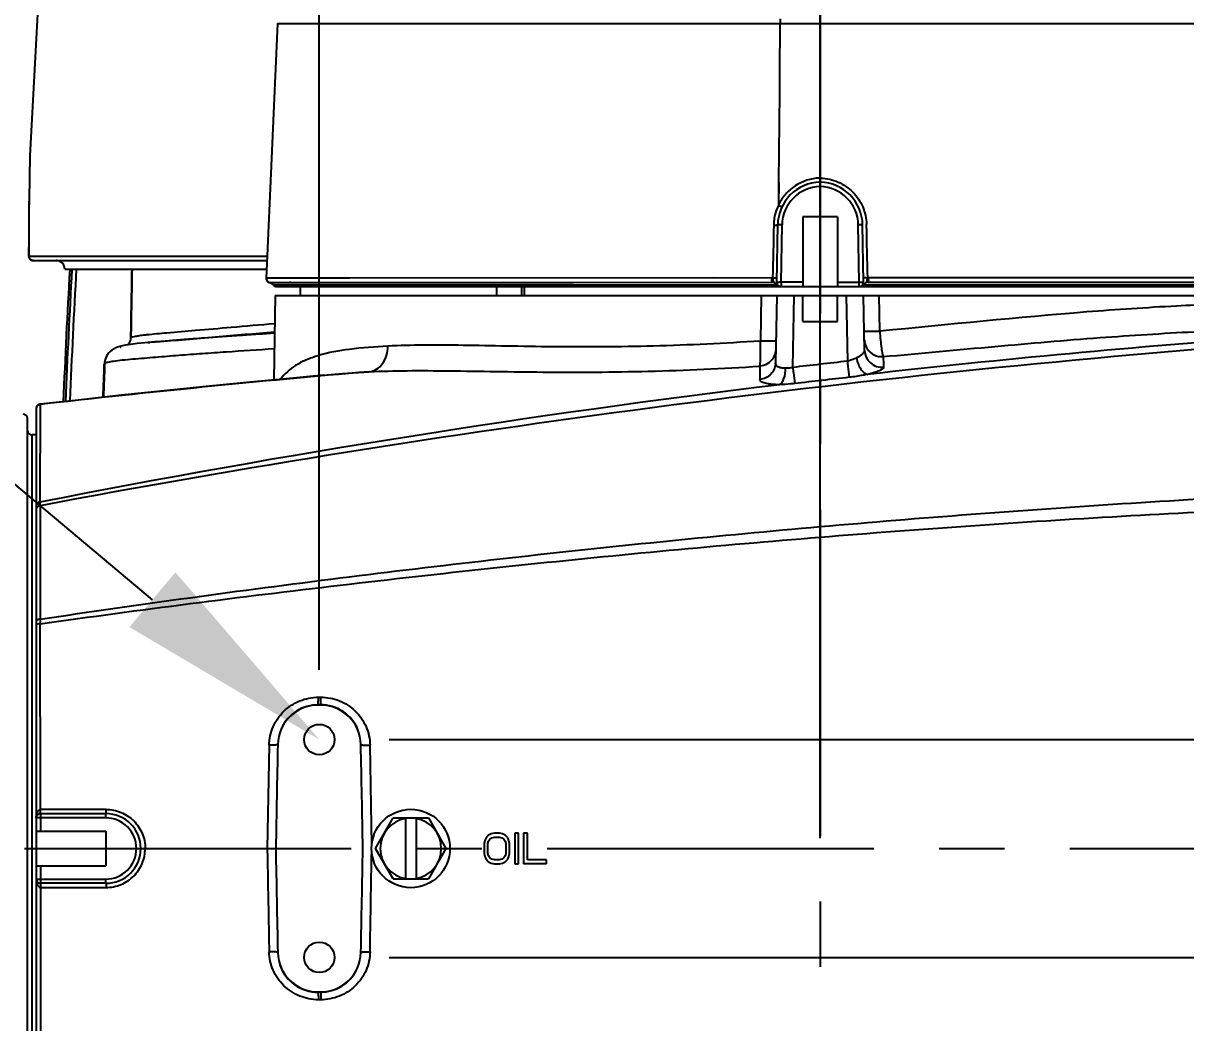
# Model space of a CAD drawing. Header units: millimetres. Extents: x 5828 to 6704, y 123 to 421.
# Drawn here: x 6416.1 to 6422.78, y 208.19 to 213.92 of the extents above; entities that cross this region are included whole.
import ezdxf
from ezdxf import colors
from ezdxf.entities.mleader import LeaderData, LeaderLine
from ezdxf.math import Vec2, Vec3

# ---------------------------------------------------------------- set-up
doc = ezdxf.new("R2010")
doc.units = ezdxf.units.MM
doc.linetypes.add('CENTER', pattern=[0.6, 0.375, -0.075, 0.075, -0.075])
for name, color, linetype in [('中心线', 7, 'Continuous'), ('外形图', 7, 'Continuous'), ('多重引线', 7, 'Continuous'), ('尺寸标注', 7, 'Continuous')]:
    doc.layers.add(name, color=color, linetype=linetype)
doc.styles.add('微软雅黑', font='msyh.ttc', dxfattribs={"height": 1.5})
doc.dimstyles.new('尺寸标注_1_20比例', dxfattribs={"dimtxt": 1.5, "dimasz": 1.25, "dimexe": 0.5, "dimexo": 0.4, "dimgap": 0.5, "dimtad": 1, "dimdec": 1, "dimlfac": 20, "dimdsep": 46, "dimtxsty": '微软雅黑', "dimcen": 0.09, "dimadec": 0, "dimazin": 0, "dimtp": 0.01, "dimtm": 0.01, "dimtfac": 1, "dimtdec": 1, "dimtofl": 0, "dimtmove": 0, "dimatfit": 3, "dimfxl": 1, "dimtolj": 1, "dimarcsym": 0})

# ---------------------------------------------------------------- blocks, each defined once
blk = doc.blocks.new('*D1113')
at = {"layer": 'Defpoints', "color": 0}
for p in [(6420.6767, 219.4485), (6417.8017, 209.8115), (6420.6767, 208.845)]:
    blk.add_point(p, dxfattribs=at)
at = {"layer": '尺寸标注', "color": 0, "lineweight": -2}
for p, q in [((6417.8017, 210.2115), (6417.8017, 219.9485)), ((6420.6767, 209.245), (6420.6767, 219.9485)), ((6416.5517, 219.4485), (6410.0369, 219.4485)), ((6421.9267, 219.4485), (6423.1767, 219.4485))]:
    blk.add_line(p, q, dxfattribs=at)
at = {"layer": '尺寸标注', "color": 0}
for points in [[(6416.5517, 219.2402), (6416.5517, 219.6568), (6417.8017, 219.4485)], [(6421.9267, 219.6568), (6421.9267, 219.2402), (6420.6767, 219.4485)]]:
    blk.add_solid(points, dxfattribs=at)
at = {"layer": '尺寸标注', "color": 0, "insert": (6412.3647, 220.7116), "char_height": 1.5, "attachment_point": 5, "style": '微软雅黑'}
blk.add_mtext('\\A1;57.5', dxfattribs=at)
blk = doc.blocks.new('*D1114')
at = {"layer": 'Defpoints', "color": 0}
for p in [(6417.8017, 209.8115), (6417.8017, 208.5615), (6436.6014, 208.5615)]:
    blk.add_point(p, dxfattribs=at)
at = {"layer": '尺寸标注', "color": 0, "lineweight": -2}
for p, q in [((6436.6014, 211.0615), (6436.6014, 215.7247)), ((6418.2017, 209.8115), (6437.1014, 209.8115)), ((6418.2017, 208.5615), (6437.1014, 208.5615)), ((6436.6014, 207.3115), (6436.6014, 206.0615))]:
    blk.add_line(p, q, dxfattribs=at)
at = {"layer": '尺寸标注', "color": 0}
for points in [[(6436.3931, 211.0615), (6436.8098, 211.0615), (6436.6014, 209.8115)], [(6436.8098, 207.3115), (6436.3931, 207.3115), (6436.6014, 208.5615)]]:
    blk.add_solid(points, dxfattribs=at)
at = {"layer": '尺寸标注', "color": 0, "insert": (6435.3258, 214.1904), "char_height": 1.5, "attachment_point": 5, "rotation": 90, "style": '微软雅黑'}
blk.add_mtext('\\A1;25', dxfattribs=at)

msp = doc.modelspace()

# ---------------------------------------------------------------- linework, layer by layer
at = {"layer": '中心线', "linetype": 'CENTER', "ltscale": 5}
for p, q in [((6420.6767, 217.1329), (6420.6767, 200.557)), ((6395.1097, 209.1865), (6433.2693, 209.1865))]:
    msp.add_line(p, q, dxfattribs=at)
at = {"layer": '外形图', "color": 7, "linetype": 'Continuous'}
for p, q in [((6417.5623, 213.9215), (6417.4963, 212.4599)), ((6417.5623, 213.9215), (6424.233, 213.9215)), ((6420.4391, 213.0115), (6420.4371, 212.8795)), ((6420.4384, 213.0115), (6420.4378, 212.8795)), ((6416.1372, 212.9115), (6416.1354, 212.9115)), ((6420.5767, 212.8115), (6420.5767, 212.4115)), ((6420.7767, 212.8115), (6420.5767, 212.8115)), ((6420.7767, 212.8115), (6420.7767, 212.4115)), ((6420.4272, 212.4369), (6420.4329, 212.7659)), ((6420.4522, 212.4369), (6420.4579, 212.7658)), ((6420.9013, 212.4369), (6420.8955, 212.7658)), ((6420.9263, 212.4369), (6420.9205, 212.7659)), ((6416.1348, 212.5871), (6417.502, 212.5873)), ((6416.1599, 212.5615), (6417.5009, 212.5615)), ((6416.3403, 212.5115), (6417.4986, 212.5115)), ((6417.4963, 212.4599), (6417.4963, 212.4598)), ((6417.9772, 212.4608), (6417.5039, 212.4601)), ((6417.5145, 212.4348), (6417.964, 212.4354)), ((6420.4264, 212.4198), (6417.539, 212.4198)), ((6417.5577, 212.4115), (6420.9013, 212.4115)), ((6420.4033, 212.4625), (6417.6286, 212.4604)), ((6417.6349, 212.4365), (6417.6324, 212.4365)), ((6417.6937, 212.3615), (6417.6937, 212.4115)), ((6417.7073, 212.4351), (6420.4023, 212.4365)), ((6417.964, 212.4354), (6419.2596, 212.4362)), ((6420.0643, 212.4624), (6417.9772, 212.4608)), ((6418.8203, 212.3615), (6418.8203, 212.4115)), ((6418.9615, 212.4115), (6418.9617, 212.3615)), ((6418.9802, 212.3615), (6418.9797, 212.4115)), ((6419.2596, 212.4362), (6420.3123, 212.4364)), ((6420.4522, 212.4115), (6420.4406, 212.4143)), ((6420.4522, 212.4369), (6420.4522, 212.4115)), ((6420.5767, 212.4369), (6420.4522, 212.4369)), ((6420.7767, 212.4369), (6420.9013, 212.4369)), ((6420.9013, 212.4115), (6420.9013, 212.4369)), ((6420.903, 212.4115), (6423.7958, 212.4115)), ((6423.8144, 212.4198), (6420.927, 212.4198)), ((6420.9517, 212.4365), (6423.5182, 212.4363)), ((6423.0661, 212.4625), (6421.3046, 212.4625)), ((6417.5482, 212.3615), (6417.5397, 211.8761)), ((6417.5482, 212.3615), (6423.8052, 212.3615)), ((6420.338, 212.3615), (6420.3335, 212.0995)), ((6420.4271, 212.3615), (6420.4204, 211.9736)), ((6420.5199, 211.9477), (6420.5271, 212.3615)), ((6420.5767, 212.2115), (6420.5767, 212.3615)), ((6420.7767, 212.2115), (6420.7767, 212.3615)), ((6420.8263, 212.3615), (6420.8329, 211.9835)), ((6420.9318, 212.0457), (6420.9263, 212.3615)), ((6421.0189, 212.1561), (6421.0154, 212.3615)), ((6420.5767, 212.2115), (6420.7767, 212.2115)), ((6417.5444, 212.1444), (6417.3831, 212.1336)), ((6416.6886, 212.0754), (6416.6629, 212.0702)), ((6416.8165, 212.0902), (6416.8288, 212.0913)), ((6416.8252, 212.0909), (6416.8165, 212.0902)), ((6417.3831, 212.1336), (6417.2165, 212.122)), ((6420.33, 211.955), (6420.3307, 211.8784)), ((6417.8255, 211.9029), (6417.934, 211.9127)), ((6417.934, 211.9127), (6418.0886, 211.9231)), ((6416.1767, 211.7114), (6416.1767, 206.6615)), ((6416.1989, 211.735), (6416.1977, 211.1744)), ((6416.1989, 211.7363), (6416.1989, 211.735)), ((6416.1267, 206.7189), (6416.1267, 211.6541)), ((6416.1513, 211.5611), (6416.1513, 206.8119)), ((6416.1767, 211.5606), (6416.1513, 211.5611)), ((6416.1977, 211.1744), (6416.1983, 211.154)), ((6416.1987, 211.154), (6416.1992, 210.5024)), ((6416.201, 209.4102), (6416.1998, 210.4763)), ((6417.8088, 210.0115), (6417.7946, 210.0115)), ((6417.8088, 210.0096), (6417.7946, 210.0096)), ((6417.7964, 210.0547), (6417.8106, 210.0547)), ((6417.5136, 209.779), (6417.5029, 209.1865)), ((6418.1026, 209.206), (6418.0927, 209.7795)), ((6416.5774, 209.4103), (6416.201, 209.4102)), ((6416.2017, 209.3865), (6416.2017, 209.2865)), ((6416.2017, 209.3865), (6416.5767, 209.3865)), ((6416.5767, 209.3619), (6416.2017, 209.3619)), ((6416.5767, 209.3619), (6416.5767, 209.3865)), ((6418.1246, 209.1865), (6418.2257, 209.3615)), ((6418.2257, 209.3615), (6418.4277, 209.3615)), ((6418.2967, 209.3615), (6418.2967, 209.0115)), ((6418.3567, 209.3615), (6418.3567, 209.0115)), ((6418.4277, 209.3615), (6418.5288, 209.1865)), ((6416.1767, 209.2865), (6416.5767, 209.2865)), ((6416.5767, 209.2865), (6416.5767, 209.0865)), ((6418.8064, 209.274), (6418.7882, 209.2703)), ((6418.8356, 209.274), (6418.8064, 209.274)), ((6418.8538, 209.2703), (6418.8356, 209.274)), ((6418.9231, 209.274), (6418.9231, 209.099)), ((6418.9449, 209.274), (6418.9231, 209.274)), ((6418.9449, 209.099), (6418.9449, 209.274)), ((6418.9741, 209.274), (6418.9741, 209.099)), ((6418.996, 209.274), (6418.9741, 209.274)), ((6418.996, 209.1213), (6418.996, 209.274)), ((6418.7517, 209.233), (6418.7481, 209.2144)), ((6418.7481, 209.2144), (6418.7481, 209.1586)), ((6418.759, 209.2479), (6418.7517, 209.233)), ((6418.7736, 209.2628), (6418.759, 209.2479)), ((6418.7699, 209.2144), (6418.7736, 209.2293)), ((6418.7699, 209.1586), (6418.7699, 209.2144)), ((6418.7882, 209.2703), (6418.7736, 209.2628)), ((6418.7736, 209.2293), (6418.7809, 209.2405)), ((6418.7809, 209.2405), (6418.7918, 209.2479)), ((6418.7918, 209.2479), (6418.8064, 209.2517)), ((6418.8064, 209.2517), (6418.8356, 209.2517)), ((6418.8356, 209.2517), (6418.8501, 209.2479)), ((6418.8501, 209.2479), (6418.8611, 209.2405)), ((6418.8684, 209.2628), (6418.8538, 209.2703)), ((6418.8611, 209.2405), (6418.8684, 209.2293)), ((6418.883, 209.2479), (6418.8684, 209.2628)), ((6418.8684, 209.2293), (6418.872, 209.2144)), ((6418.872, 209.2144), (6418.872, 209.1586)), ((6418.8903, 209.233), (6418.883, 209.2479)), ((6418.8939, 209.2144), (6418.8903, 209.233)), ((6418.8939, 209.1586), (6418.8939, 209.2144)), ((6418.2257, 209.0115), (6418.1246, 209.1865)), ((6418.5288, 209.1865), (6418.4277, 209.0115)), ((6418.7481, 209.1586), (6418.7517, 209.1399)), ((6418.7517, 209.1399), (6418.759, 209.1251)), ((6418.7736, 209.1437), (6418.7699, 209.1586)), ((6418.7809, 209.1325), (6418.7736, 209.1437)), ((6418.8684, 209.1437), (6418.8611, 209.1325)), ((6418.872, 209.1586), (6418.8684, 209.1437)), ((6418.883, 209.1251), (6418.8903, 209.1399)), ((6418.8903, 209.1399), (6418.8939, 209.1586)), ((6416.1767, 209.0865), (6416.5767, 209.0865)), ((6416.2017, 209.0865), (6416.2017, 208.9865)), ((6418.759, 209.1251), (6418.7736, 209.1102)), ((6418.7736, 209.1102), (6418.7882, 209.1027)), ((6418.7918, 209.1251), (6418.7809, 209.1325)), ((6418.7882, 209.1027), (6418.8064, 209.099)), ((6418.8064, 209.1213), (6418.7918, 209.1251)), ((6418.8356, 209.1213), (6418.8064, 209.1213)), ((6418.8064, 209.099), (6418.8356, 209.099)), ((6418.8501, 209.1251), (6418.8356, 209.1213)), ((6418.8356, 209.099), (6418.8538, 209.1027)), ((6418.8611, 209.1325), (6418.8501, 209.1251)), ((6418.8538, 209.1027), (6418.8684, 209.1102)), ((6418.8684, 209.1102), (6418.883, 209.1251)), ((6418.9231, 209.099), (6418.9449, 209.099)), ((6419.1054, 209.099), (6418.9741, 209.099)), ((6419.1054, 209.1213), (6418.996, 209.1213)), ((6419.1054, 209.099), (6419.1054, 209.1213)), ((6416.2017, 209.0111), (6416.5767, 209.0111)), ((6416.5767, 208.9865), (6416.5767, 209.0111)), ((6418.2257, 209.0115), (6418.4277, 209.0115)), ((6416.201, 208.9628), (6416.5774, 208.9626)), ((6416.5767, 208.9865), (6416.2017, 208.9865)), ((6417.7946, 208.3634), (6417.8088, 208.3634)), ((6417.8088, 208.3615), (6417.7946, 208.3615)), ((6417.8106, 208.3183), (6417.7964, 208.3183))]:
    msp.add_line(p, q, dxfattribs=at)
for points in [[(6416.2266, 214.7562), (6416.1395, 213.163), (6416.1354, 212.9115)], [(6417.496, 212.4598), (6417.4965, 212.4538), (6417.5035, 212.4411), (6417.5145, 212.4348)], [(6416.7558, 212.0843), (6416.7189, 212.08), (6416.6886, 212.0754)], [(6416.7056, 212.0821), (6416.7002, 212.0775), (6416.6994, 212.0771)], [(6416.8485, 212.0929), (6416.7995, 212.0886), (6416.7558, 212.0843)], [(6417.2165, 212.122), (6417.1428, 212.1166), (6417.0748, 212.1114), (6416.8485, 212.0929)], [(6416.6629, 212.0702), (6416.6376, 212.0623), (6416.6101, 212.0472)], [(6417.8255, 211.9029), (6417.6108, 211.8829), (6417.3856, 211.8614), (6417.1519, 211.8383), (6416.9115, 211.8138), (6416.666, 211.7879), (6416.4171, 211.7607), (6416.1989, 211.7362)], [(6416.1989, 211.7363), (6416.1938, 211.7352), (6416.1849, 211.7299), (6416.1788, 211.7216), (6416.1767, 211.7114)]]:
    msp.add_lwpolyline(points, dxfattribs=at)
for centre, radius in [((6417.8017, 209.8115), 0.0875), ((6418.3267, 209.1865), 0.225), ((6417.8017, 208.5615), 0.0875)]:
    msp.add_circle(centre, radius, dxfattribs=at)
for centre, radius, start, end in [((6345.4664, 214.1062), 74.9806, 359.163424, 359.858831), ((6420.6829, 212.7615), 0.25, 91.40926, 179), ((6420.6834, 212.7616), 0.2736, 91.3763, 92.1766), ((6420.6706, 212.7615), 0.25, 1, 88.59123), ((6420.6708, 212.7672), 0.268, 87.89212, 88.71032), ((6420.6829, 212.7619), 0.225, 91.57148, 178.99703), ((6420.6705, 212.7619), 0.225, 1.00391, 88.43128), ((6420.6885, 212.7598), 0.2785, 154.54515, 170.78982), ((6420.689, 212.7601), 0.2789, 170.87643, 178.98385), ((6420.6721, 212.7605), 0.2714, 0.96536, 1.98058), ((6416.2903, 212.5112), 0.0503, 74.48238, 89.95525), ((6476.3002, 209.1865), 60.0235, 176.825915, 177.551077), ((6476.3002, 209.1865), 60.0109, 176.825837, 177.549174), ((6476.3002, 209.1865), 59.9859, 176.822345, 177.543947), ((6417.5017, 212.3865), 0.05, 41.81031, 75.19039), ((6417.5576, 212.4365), 0.025, 221.81031, 270), ((6420.4017, 212.4115), 0.025, 30.09053, 88.17951), ((6420.445, 212.4365), 0.025, 209.91114, 270.00226), ((6420.4522, 212.4365), 0.025, 179, 242.35824), ((6420.4295, 211.1548), 1.2823, 88.98724, 89.49837), ((6420.9013, 212.4365), 0.025, 269.62097, 1), ((6420.9084, 212.4365), 0.025, 270.00153, 328.07209), ((6420.9517, 212.4115), 0.025, 90.0572, 151.9362), ((6402.6175, 382.1889), 170.6902, 274.78843, 275.016989), ((6428.1328, 147.8039), 64.4644, 94.343162, 100.668847), ((6416.9841, 210.504), 1.6395, 96.08505, 96.4663), ((6417.9878, 198.8115), 13.3302, 94.82683, 94.98769), ((6427.6615, 152.2766), 60.0076, 94.198792, 96.423103), ((6416.6695, 211.9667), 0.1001, 126.42919, 177.94411), ((6446.9359, 213.3459), 25.9323, 182.95299, 183.08673), ((6416.6662, 211.9618), 0.0988, 174.90005, 177.9657), ((6416.6684, 211.9615), 0.101, 157.30313, 174.8644), ((6427.427, 152.8746), 59.4755, 96.365521, 96.66899), ((6423.9744, 143.1939), 68.9808, 94.894769, 96.472151), ((6427.5616, 151.7894), 60.4759, 96.378099, 96.676075), ((6427.5015, 153.6769), 58.598, 96.917156, 101.122357), ((6416.1017, 211.6541), 0.025, 0, 89), ((6416.2017, 211.7102), 0.025, 96.42506, 180.00128), ((6416.1517, 211.5861), 0.025, 180, 269), ((6417.7945, 209.7782), 0.2314, 89.98319, 178.75559), ((6417.7946, 209.779), 0.2325, 90, 153.8103), ((6417.8088, 209.779), 0.2325, 22.6148, 90), ((6417.8089, 209.7782), 0.2314, 1.23875, 90.01895), ((6578.2705, 206.3846), 160.7432, 178.788494, 179.001248), ((6257.3387, 206.3847), 160.7374, 0.998749, 1.211504), ((6416.2017, 209.3615), 0.025, 90, 180), ((6416.5767, 209.1865), 0.2, 270, 90), ((6416.5767, 209.1869), 0.175, 359.85997, 89.99435), ((6418.3267, 209.1865), 0.175, 99.87089, 260.12911), ((6418.3267, 209.1865), 0.175, 279.87089, 80.12911), ((6416.5767, 209.1861), 0.175, 270.00645, 0.13985), ((6578.1755, 211.9865), 160.6482, 180.99869, 181.211564), ((6257.4279, 211.9865), 160.6482, 358.788436, 359.00131), ((6416.2017, 209.0115), 0.025, 180, 270.00027), ((6417.7945, 208.5947), 0.2314, 181.2393, 270.01988), ((6417.8089, 208.5947), 0.2314, 269.97988, 358.76039), ((6417.7946, 208.594), 0.2325, 199.59003, 270), ((6417.8088, 208.594), 0.2325, 270, 332.90339)]:
    msp.add_arc(centre, radius, start, end, dxfattribs=at)
for points, knots in [([(6420.447, 213.9481), (6420.447, 213.9448), (6420.4471, 213.9387), (6420.4472, 213.9299), (6420.4482, 213.9256), (6420.4481, 213.9215), (6420.4489, 213.9215)], [0, 0, 0, 0, 0.374434, 0.698595, 0.917891, 1, 1, 1, 1]), ([(6420.673, 213.035), (6420.6241, 213.0331), (6420.5496, 213.009), (6420.4751, 212.9437), (6420.4479, 212.9016), (6420.4371, 212.8795)], [0, 0, 0, 0, 0.497642, 0.748803, 1, 1, 1, 1]), ([(6420.6767, 212.9868), (6420.6767, 212.99), (6420.6767, 212.9958), (6420.6766, 213.0026), (6420.6767, 213.007), (6420.6765, 213.0094), (6420.6769, 213.0104), (6420.6765, 213.0114), (6420.6767, 213.0114)], [0, 0, 0, 0, 0.383501, 0.70822, 0.832093, 0.923924, 0.980615, 1, 1, 1, 1]), ([(6420.6768, 213.0351), (6420.6768, 213.0321), (6420.6768, 213.0265), (6420.6769, 213.0198), (6420.6768, 213.0157), (6420.6769, 213.0133), (6420.6766, 213.0124), (6420.6769, 213.0114), (6420.6767, 213.0114)], [0, 0, 0, 0, 0.386016, 0.710141, 0.83331, 0.924497, 0.980755, 1, 1, 1, 1]), ([(6420.6806, 213.035), (6420.7146, 213.0338), (6420.7828, 213.0181), (6420.8687, 212.9587), (6420.927, 212.8721), (6420.9422, 212.8039), (6420.9434, 212.7699)], [0, 0, 0, 0, 0.249954, 0.499914, 0.7499, 1, 1, 1, 1]), ([(6416.1358, 212.9115), (6416.1354, 212.8844), (6416.1338, 212.8167), (6416.1347, 212.7084), (6416.1335, 212.6272), (6416.1334, 212.5866)], [0, 0, 0, 0, 0.250004, 0.624999, 1, 1, 1, 1]), ([(6416.1349, 212.5866), (6416.1349, 212.6136), (6416.136, 212.6813), (6416.135, 212.7896), (6416.1367, 212.8709), (6416.1372, 212.9115)], [0, 0, 0, 0, 0.250001, 0.625002, 1, 1, 1, 1]), ([(6420.4371, 212.8796), (6420.4397, 212.8783), (6420.4446, 212.8759), (6420.4502, 212.8734), (6420.454, 212.8714), (6420.4558, 212.871), (6420.4574, 212.8694), (6420.4576, 212.87)], [0, 0, 0, 0, 0.389011, 0.712616, 0.834984, 0.925366, 1, 1, 1, 1]), ([(6420.4101, 212.7651), (6420.413, 212.7651), (6420.4183, 212.7651), (6420.4259, 212.7649), (6420.4294, 212.7658), (6420.4329, 212.7653), (6420.4329, 212.7659)], [0, 0, 0, 0, 0.387424, 0.710249, 0.923309, 1, 1, 1, 1]), ([(6420.4579, 212.7659), (6420.4547, 212.7659), (6420.4488, 212.766), (6420.4418, 212.7661), (6420.4374, 212.766), (6420.435, 212.7661), (6420.4339, 212.7658), (6420.4329, 212.766), (6420.4329, 212.7659)], [0, 0, 0, 0, 0.381877, 0.706627, 0.830957, 0.923205, 0.980239, 1, 1, 1, 1]), ([(6420.9205, 212.7659), (6420.9205, 212.766), (6420.9195, 212.7658), (6420.9185, 212.7661), (6420.916, 212.766), (6420.9116, 212.7661), (6420.9046, 212.766), (6420.8987, 212.7659), (6420.8955, 212.7659)], [0, 0, 0, 0, 0.019666, 0.07652, 0.168646, 0.292817, 0.617812, 1, 1, 1, 1]), ([(6416.1334, 212.5866), (6416.1334, 212.5802), (6416.1387, 212.5668), (6416.152, 212.5615), (6416.1584, 212.5615)], [0, 0, 0, 0, 0.500052, 1, 1, 1, 1]), ([(6416.1599, 212.5615), (6416.1535, 212.5613), (6416.1402, 212.5669), (6416.1347, 212.5802), (6416.1349, 212.5866)], [0, 0, 0, 0, 0.500121, 1, 1, 1, 1]), ([(6417.5039, 212.4601), (6417.5027, 212.4601), (6417.5015, 212.46), (6417.4956, 212.4601), (6417.4968, 212.4598)], [0, 0, 0, 0, 0.473418, 1, 1, 1, 1]), ([(6420.4025, 212.4365), (6420.401, 212.4367), (6420.4002, 212.4433), (6420.3998, 212.4472), (6420.4001, 212.4506)], [0, 0, 0, 0, 0.303026, 1, 1, 1, 1]), ([(6420.4032, 212.4624), (6420.4059, 212.4566), (6420.4037, 212.4426), (6420.4148, 212.4347), (6420.4187, 212.4304)], [0, 0, 0, 0, 0.524064, 1, 1, 1, 1]), ([(6420.4033, 212.4623), (6420.4054, 212.4623), (6420.4124, 212.4622), (6420.4194, 212.4622), (6420.4243, 212.4625)], [0, 0, 0, 0, 0.298663, 1, 1, 1, 1]), ([(6420.4242, 212.4267), (6420.424, 212.4262), (6420.4237, 212.4253), (6420.4234, 212.4244), (6420.4233, 212.424)], [0, 0, 0, 0, 0.619928, 1, 1, 1, 1]), ([(6420.4272, 212.4369), (6420.4272, 212.4372), (6420.4291, 212.4367), (6420.4311, 212.4373), (6420.4357, 212.437), (6420.4389, 212.4371), (6420.4407, 212.4371)], [0, 0, 0, 0, 0.069638, 0.270088, 0.587985, 1, 1, 1, 1]), ([(6420.9013, 212.4369), (6420.9034, 212.437), (6420.9106, 212.4371), (6420.9179, 212.4372), (6420.9229, 212.4371)], [0, 0, 0, 0, 0.297749, 1, 1, 1, 1]), ([(6420.9229, 212.4371), (6420.9234, 212.4371), (6420.9242, 212.4371), (6420.9251, 212.437), (6420.9254, 212.437)], [0, 0, 0, 0, 0.580791, 1, 1, 1, 1]), ([(6420.9254, 212.437), (6420.9256, 212.437), (6420.9258, 212.4369), (6420.9263, 212.437), (6420.9263, 212.4369)], [0, 0, 0, 0, 0.741298, 1, 1, 1, 1]), ([(6420.9258, 212.4639), (6420.9258, 212.4636), (6420.9275, 212.4637), (6420.9293, 212.4633), (6420.9333, 212.4634), (6420.9362, 212.4633), (6420.9379, 212.4632)], [0, 0, 0, 0, 0.072313, 0.271171, 0.586784, 1, 1, 1, 1]), ([(6420.9296, 212.4233), (6420.9297, 212.4238), (6420.9294, 212.427), (6420.9282, 212.4299), (6420.9273, 212.4324)], [0, 0, 0, 0, 0.173013, 1, 1, 1, 1]), ([(6420.9296, 212.4233), (6420.9317, 212.4273), (6420.9359, 212.4317), (6420.9403, 212.4355), (6420.9413, 212.4364)], [0, 0, 0, 0, 0.76851, 1, 1, 1, 1]), ([(6421.3061, 212.4625), (6421.2766, 212.4625), (6421.158, 212.4625), (6421.0394, 212.4624), (6420.9502, 212.4624)], [0, 0, 0, 0, 0.248515, 1, 1, 1, 1]), ([(6420.9503, 212.4624), (6420.9512, 212.4604), (6420.9536, 212.4533), (6420.9537, 212.4456), (6420.9529, 212.4404)], [0, 0, 0, 0, 0.291778, 1, 1, 1, 1]), ([(6420.9529, 212.4404), (6420.9527, 212.4395), (6420.9525, 212.4384), (6420.9521, 212.4365), (6420.9517, 212.4365)], [0, 0, 0, 0, 0.711351, 1, 1, 1, 1]), ([(6423.1547, 212.3186), (6423.0105, 212.3137), (6422.6945, 212.3006), (6421.9819, 212.2529), (6421.4151, 212.1933), (6421.0189, 212.1561)], [0, 0, 0, 0, 0.202086, 0.44282, 1, 1, 1, 1]), ([(6417.5442, 212.1985), (6417.4617, 212.1913), (6417.3103, 212.178), (6417.1046, 212.1601), (6416.9425, 212.1461), (6416.8492, 212.1384), (6416.8103, 212.1343)], [0, 0, 0, 0, 0.337521, 0.618895, 0.840598, 1, 1, 1, 1]), ([(6417.5441, 212.1442), (6417.4829, 212.1402), (6417.2429, 212.1244), (6417.0031, 212.1066), (6416.8248, 212.0909)], [0, 0, 0, 0, 0.255264, 1, 1, 1, 1]), ([(6420.9299, 212.1561), (6420.9299, 212.1559), (6420.9307, 212.156), (6420.9317, 212.1558), (6420.9339, 212.1557), (6420.9367, 212.1556), (6420.9404, 212.1556), (6420.9467, 212.1555), (6420.9562, 212.1555), (6420.9694, 212.1555), (6420.9847, 212.1556), (6421.0014, 212.1558), (6421.013, 212.156), (6421.0189, 212.1561)], [0, 0, 0, 0, 0.004967, 0.019064, 0.042276, 0.074468, 0.115439, 0.164785, 0.286812, 0.43667, 0.609515, 0.799766, 1, 1, 1, 1]), ([(6421.0189, 212.1561), (6421.0201, 212.1388), (6421.0226, 212.1064), (6421.0268, 212.068), (6421.0304, 212.0421), (6421.0329, 212.0276), (6421.0352, 212.0173), (6421.0369, 212.0118), (6421.038, 212.0099)], [0, 0, 0, 0, 0.352078, 0.659292, 0.784012, 0.884114, 0.956686, 1, 1, 1, 1]), ([(6421.038, 212.0099), (6421.2521, 212.0291), (6421.6671, 212.0679), (6422.2618, 212.1194), (6422.7935, 212.1533), (6423.1242, 212.1664), (6423.275, 212.1712)], [0, 0, 0, 0, 0.287551, 0.557407, 0.798206, 1, 1, 1, 1]), ([(6416.7995, 212.1331), (6416.7889, 212.1319), (6416.7704, 212.1296), (6416.7464, 212.1257), (6416.7305, 212.1217), (6416.7221, 212.1186), (6416.72, 212.1164)], [0, 0, 0, 0, 0.39032, 0.686174, 0.888169, 1, 1, 1, 1]), ([(6420.3335, 212.0995), (6420.1288, 212.0857), (6419.7316, 212.0661), (6419.2451, 212.0638), (6418.8813, 212.0699), (6418.6338, 212.0748), (6418.4069, 212.0766), (6418.2627, 212.0734), (6418.1946, 212.0699)], [0, 0, 0, 0, 0.287729, 0.557322, 0.68188, 0.797923, 0.90432, 1, 1, 1, 1]), ([(6420.33, 211.955), (6420.3308, 211.9572), (6420.3318, 211.9632), (6420.3336, 211.98), (6420.3347, 212.0092), (6420.3349, 212.0515), (6420.3341, 212.0828), (6420.3335, 212.0995)], [0, 0, 0, 0, 0.048349, 0.124291, 0.350678, 0.654126, 1, 1, 1, 1]), ([(6420.4226, 212.0995), (6420.4226, 212.0993), (6420.4217, 212.0994), (6420.4207, 212.0991), (6420.4185, 212.0991), (6420.4157, 212.099), (6420.4121, 212.0989), (6420.4058, 212.0989), (6420.3962, 212.0989), (6420.383, 212.0989), (6420.3678, 212.099), (6420.3511, 212.0992), (6420.3395, 212.0994), (6420.3335, 212.0995)], [0, 0, 0, 0, 0.004966, 0.019062, 0.042271, 0.074461, 0.11543, 0.164773, 0.286797, 0.436653, 0.609498, 0.799754, 1, 1, 1, 1]), ([(6417.5426, 212.054), (6417.4506, 212.0483), (6417.3131, 212.039), (6417.1305, 212.0263), (6416.9957, 212.0163), (6416.8846, 212.0072), (6416.7965, 212), (6416.7322, 211.9946), (6416.6734, 211.9891), (6416.6249, 211.9838), (6416.5918, 211.9778), (6416.5744, 211.9738), (6416.5695, 211.9703)], [0, 0, 0, 0, 0.282913, 0.422941, 0.561529, 0.697662, 0.76527, 0.832538, 0.895651, 0.946862, 0.981574, 1, 1, 1, 1]), ([(6418.1946, 212.0699), (6418.1211, 212.0661), (6417.9874, 212.0568), (6417.8297, 212.0285), (6417.7271, 211.9924), (6417.6498, 211.953), (6417.6018, 211.9118), (6417.5793, 211.8803)], [0, 0, 0, 0, 0.333565, 0.606951, 0.72231, 0.824985, 1, 1, 1, 1]), ([(6418.0886, 211.9231), (6418.1032, 211.9247), (6418.1329, 211.9354), (6418.1676, 211.9696), (6418.1898, 212.0164), (6418.1947, 212.0518), (6418.1946, 212.0699)], [0, 0, 0, 0, 0.223658, 0.463716, 0.724543, 1, 1, 1, 1]), ([(6420.9318, 212.0457), (6420.9319, 212.0375), (6420.9213, 212.0247), (6420.904, 212.0122), (6420.8919, 212.0057), (6420.8852, 212.0025)], [0, 0, 0, 0, 0.375942, 0.65893, 1, 1, 1, 1]), ([(6420.9318, 212.0457), (6420.932, 212.0323), (6420.9383, 212.0052), (6420.9633, 211.9719), (6420.9996, 211.9513), (6421.0276, 211.9482), (6421.0412, 211.9495)], [0, 0, 0, 0, 0.248067, 0.497209, 0.748037, 1, 1, 1, 1]), ([(6420.9472, 212.0541), (6420.9569, 212.0397), (6420.9845, 212.0154), (6421.0206, 212.0087), (6421.038, 212.0099)], [0, 0, 0, 0, 0.498775, 1, 1, 1, 1]), ([(6418.0886, 211.9231), (6418.1608, 211.9267), (6418.3131, 211.9302), (6418.6458, 211.9282), (6419.1071, 211.9186), (6419.7023, 211.9222), (6420.1166, 211.9416), (6420.33, 211.955)], [0, 0, 0, 0, 0.09672, 0.203799, 0.445169, 0.713965, 1, 1, 1, 1]), ([(6420.4045, 211.9978), (6420.3962, 211.9858), (6420.3738, 211.9651), (6420.3447, 211.9562), (6420.33, 211.955)], [0, 0, 0, 0, 0.498347, 1, 1, 1, 1]), ([(6420.4204, 211.9736), (6420.4202, 211.9618), (6420.4153, 211.9382), (6420.3956, 211.9078), (6420.3662, 211.8862), (6420.3426, 211.8796), (6420.3307, 211.8784)], [0, 0, 0, 0, 0.247204, 0.495908, 0.747001, 1, 1, 1, 1]), ([(6420.4763, 211.9427), (6420.4682, 211.9426), (6420.4537, 211.9437), (6420.4352, 211.9499), (6420.4229, 211.9602), (6420.4203, 211.9694), (6420.4204, 211.9736)], [0, 0, 0, 0, 0.344375, 0.615988, 0.823083, 1, 1, 1, 1]), ([(6420.4763, 211.9427), (6420.4761, 211.9227), (6420.4724, 211.8942), (6420.4588, 211.8628), (6420.4493, 211.8517), (6420.4441, 211.8485)], [0, 0, 0, 0, 0.587071, 0.821283, 1, 1, 1, 1]), ([(6420.5199, 211.9477), (6420.5162, 211.9468), (6420.5019, 211.9437), (6420.4871, 211.9428), (6420.4763, 211.9427)], [0, 0, 0, 0, 0.258197, 1, 1, 1, 1]), ([(6420.5199, 211.9477), (6420.5211, 211.9377), (6420.5247, 211.9069), (6420.5283, 211.8761), (6420.5309, 211.8552)], [0, 0, 0, 0, 0.324448, 1, 1, 1, 1]), ([(6420.8852, 212.0025), (6420.8812, 212.0007), (6420.8644, 211.9928), (6420.8468, 211.9863), (6420.8329, 211.9835)], [0, 0, 0, 0, 0.235355, 1, 1, 1, 1]), ([(6420.8329, 211.9835), (6420.834, 211.9735), (6420.8375, 211.9427), (6420.8409, 211.9118), (6420.8433, 211.891)], [0, 0, 0, 0, 0.324204, 1, 1, 1, 1]), ([(6420.8852, 212.0025), (6420.8873, 211.9909), (6420.8935, 211.9686), (6420.908, 211.9395), (6420.9259, 211.9178), (6420.9412, 211.909), (6420.9484, 211.9075)], [0, 0, 0, 0, 0.298366, 0.576933, 0.813576, 1, 1, 1, 1]), ([(6421.0412, 211.9495), (6421.0413, 211.9457), (6421.0359, 211.9396), (6421.027, 211.9339), (6421.0111, 211.926), (6420.9847, 211.9168), (6420.9615, 211.9106), (6420.9484, 211.9075)], [0, 0, 0, 0, 0.109066, 0.197946, 0.312278, 0.613942, 1, 1, 1, 1]), ([(6420.4441, 211.8485), (6420.4285, 211.8485), (6420.4063, 211.8493), (6420.3787, 211.853), (6420.3622, 211.8564), (6420.3489, 211.8608), (6420.3374, 211.8662), (6420.3308, 211.8736), (6420.3307, 211.8784)], [0, 0, 0, 0, 0.382199, 0.543564, 0.681694, 0.795178, 0.883874, 1, 1, 1, 1]), ([(6420.9484, 211.9075), (6420.9399, 211.906), (6420.9051, 211.8995), (6420.87, 211.8939), (6420.8433, 211.891)], [0, 0, 0, 0, 0.243326, 1, 1, 1, 1]), ([(6420.5309, 211.8552), (6420.5236, 211.8544), (6420.4947, 211.8513), (6420.4657, 211.8495), (6420.4441, 211.8485)], [0, 0, 0, 0, 0.252979, 1, 1, 1, 1]), ([(6416.1992, 210.5024), (6416.7724, 210.5886), (6417.9211, 210.7458), (6419.6487, 210.9431), (6421.3803, 211.0995), (6422.5367, 211.1761), (6423.1152, 211.2081)], [0, 0, 0, 0, 0.250048, 0.500081, 0.750075, 1, 1, 1, 1]), ([(6416.1977, 211.1744), (6416.1922, 211.1736), (6416.1817, 211.1692), (6416.1767, 211.1585), (6416.1767, 211.1535)], [0, 0, 0, 0, 0.527128, 1, 1, 1, 1]), ([(6416.1983, 211.154), (6416.1964, 211.1538), (6416.1895, 211.1526), (6416.1828, 211.1489), (6416.1797, 211.1449)], [0, 0, 0, 0, 0.273421, 1, 1, 1, 1]), ([(6416.1998, 210.4763), (6416.7729, 210.5568), (6417.9211, 210.7042), (6419.6475, 210.8893), (6421.3774, 211.0348), (6422.5326, 211.1035), (6423.1104, 211.1312)], [0, 0, 0, 0, 0.250047, 0.500082, 0.750077, 1, 1, 1, 1]), ([(6416.1992, 210.5024), (6416.1963, 210.5022), (6416.1907, 210.5014), (6416.1824, 210.4988), (6416.1767, 210.4939), (6416.1767, 210.4905)], [0, 0, 0, 0, 0.329402, 0.617608, 1, 1, 1, 1]), ([(6416.1998, 210.4763), (6416.1943, 210.4762), (6416.1868, 210.4753), (6416.1789, 210.4724), (6416.1767, 210.4698), (6416.1767, 210.4688)], [0, 0, 0, 0, 0.654811, 0.871041, 1, 1, 1, 1]), ([(6416.1987, 210.5023), (6416.1989, 210.5002), (6416.1998, 210.4916), (6416.1996, 210.4829), (6416.1998, 210.4763)], [0, 0, 0, 0, 0.241721, 1, 1, 1, 1]), ([(6417.5136, 209.779), (6417.5143, 209.8151), (6417.5301, 209.8879), (6417.5936, 209.9793), (6417.6868, 210.0403), (6417.7601, 210.0546), (6417.7964, 210.0547)], [0, 0, 0, 0, 0.249349, 0.499112, 0.749479, 1, 1, 1, 1]), ([(6417.7946, 210.0115), (6417.7949, 210.0115), (6417.7949, 210.0131), (6417.7953, 210.0149), (6417.7955, 210.0189), (6417.7957, 210.0217), (6417.7958, 210.0234)], [0, 0, 0, 0, 0.069803, 0.262707, 0.576119, 1, 1, 1, 1]), ([(6417.7958, 210.0234), (6417.7959, 210.0256), (6417.7962, 210.036), (6417.7963, 210.0464), (6417.7964, 210.0547)], [0, 0, 0, 0, 0.20804, 1, 1, 1, 1]), ([(6417.8088, 210.0115), (6417.8091, 210.0115), (6417.8092, 210.0131), (6417.8096, 210.015), (6417.8098, 210.0191), (6417.8101, 210.0242), (6417.8103, 210.0306), (6417.8105, 210.0409), (6417.8106, 210.049), (6417.8106, 210.0547)], [0, 0, 0, 0, 0.019988, 0.075335, 0.165208, 0.286634, 0.435929, 0.60846, 1, 1, 1, 1]), ([(6417.8106, 210.0547), (6417.8469, 210.0548), (6417.9201, 210.0407), (6418.0133, 209.9799), (6418.0765, 209.8884), (6418.0921, 209.8156), (6418.0927, 209.7795)], [0, 0, 0, 0, 0.250658, 0.500599, 0.750224, 1, 1, 1, 1]), ([(6417.5621, 209.783), (6417.5621, 209.7826), (6417.5606, 209.7817), (6417.558, 209.7811), (6417.5535, 209.7804), (6417.5448, 209.7795), (6417.5313, 209.7789), (6417.5199, 209.7789), (6417.5136, 209.779)], [0, 0, 0, 0, 0.026894, 0.085485, 0.177563, 0.300284, 0.620321, 1, 1, 1, 1]), ([(6417.5632, 209.7832), (6417.5629, 209.7832), (6417.5627, 209.7831), (6417.5621, 209.7831), (6417.5621, 209.783)], [0, 0, 0, 0, 0.740496, 1, 1, 1, 1]), ([(6418.0413, 209.783), (6418.0413, 209.7826), (6418.043, 209.7818), (6418.0457, 209.7813), (6418.0506, 209.7806), (6418.0598, 209.7798), (6418.0741, 209.7793), (6418.0862, 209.7794), (6418.0927, 209.7795)], [0, 0, 0, 0, 0.025616, 0.084517, 0.177678, 0.30176, 0.623501, 1, 1, 1, 1]), ([(6416.1851, 209.3979), (6416.1868, 209.4009), (6416.1908, 209.4066), (6416.1975, 209.41), (6416.201, 209.4102)], [0, 0, 0, 0, 0.491517, 1, 1, 1, 1]), ([(6416.2017, 209.3865), (6416.2016, 209.3865), (6416.2019, 209.3874), (6416.2015, 209.3884), (6416.2016, 209.3907), (6416.2015, 209.3935), (6416.2014, 209.3971), (6416.2012, 209.4027), (6416.2011, 209.4072), (6416.201, 209.4102)], [0, 0, 0, 0, 0.019132, 0.075272, 0.166458, 0.289712, 0.440497, 0.613959, 1, 1, 1, 1]), ([(6416.5767, 209.3865), (6416.5769, 209.3865), (6416.5768, 209.3874), (6416.577, 209.3885), (6416.5771, 209.3908), (6416.5773, 209.395), (6416.5773, 209.4017), (6416.5774, 209.4073), (6416.5774, 209.4103)], [0, 0, 0, 0, 0.019731, 0.075973, 0.167165, 0.290343, 0.614493, 1, 1, 1, 1]), ([(6416.5774, 209.4103), (6416.6066, 209.4104), (6416.6656, 209.3988), (6416.7403, 209.3491), (6416.7906, 209.2747), (6416.8024, 209.2157), (6416.8023, 209.1865)], [0, 0, 0, 0, 0.250094, 0.499976, 0.749984, 1, 1, 1, 1]), ([(6416.1767, 209.3615), (6416.1767, 209.3709), (6416.1784, 209.3836), (6416.1835, 209.3952), (6416.1851, 209.3979)], [0, 0, 0, 0, 0.746649, 1, 1, 1, 1]), ([(6416.2017, 209.3619), (6416.1985, 209.3619), (6416.1939, 209.3619), (6416.188, 209.3619), (6416.1842, 209.3618), (6416.1813, 209.3617), (6416.1788, 209.3618), (6416.1777, 209.3615), (6416.1767, 209.3617), (6416.1767, 209.3615)], [0, 0, 0, 0, 0.382497, 0.555374, 0.706783, 0.831031, 0.923526, 0.98044, 1, 1, 1, 1]), ([(6416.5774, 208.9626), (6416.6066, 208.9629), (6416.6655, 208.974), (6416.728, 209.0157), (6416.7653, 209.0611), (6416.7867, 209.0999), (6416.799, 209.1425), (6416.8017, 209.1718), (6416.8023, 209.1865)], [0, 0, 0, 0, 0.249389, 0.498673, 0.623914, 0.749339, 0.874496, 1, 1, 1, 1]), ([(6417.5029, 209.1865), (6417.5038, 209.137), (6417.5073, 208.9396), (6417.5109, 208.7421), (6417.5136, 208.594)], [0, 0, 0, 0, 0.250385, 1, 1, 1, 1]), ([(6418.0927, 208.5935), (6418.0935, 208.6412), (6418.0967, 208.8324), (6418.1, 209.0236), (6418.1026, 209.167)], [0, 0, 0, 0, 0.249571, 1, 1, 1, 1]), ([(6416.1767, 209.0115), (6416.1767, 209.0113), (6416.1777, 209.0115), (6416.1788, 209.0112), (6416.1813, 209.0113), (6416.1842, 209.0112), (6416.188, 209.0111), (6416.1939, 209.0111), (6416.1985, 209.0111), (6416.2017, 209.0111)], [0, 0, 0, 0, 0.01956, 0.076474, 0.168969, 0.293217, 0.444626, 0.617503, 1, 1, 1, 1]), ([(6416.1767, 209.0115), (6416.1767, 209.0025), (6416.1783, 208.9904), (6416.1828, 208.9792), (6416.1843, 208.9765)], [0, 0, 0, 0, 0.747324, 1, 1, 1, 1]), ([(6416.1843, 208.9765), (6416.186, 208.9733), (6416.19, 208.9668), (6416.1973, 208.9632), (6416.201, 208.9628)], [0, 0, 0, 0, 0.491538, 1, 1, 1, 1]), ([(6416.201, 208.9628), (6416.201, 208.8726), (6416.2008, 208.5172), (6416.2004, 208.1618), (6416.1998, 207.8966)], [0, 0, 0, 0, 0.253771, 1, 1, 1, 1]), ([(6416.2017, 208.9865), (6416.2016, 208.9865), (6416.2019, 208.9855), (6416.2015, 208.9846), (6416.2016, 208.9822), (6416.2015, 208.9794), (6416.2014, 208.9759), (6416.2012, 208.9703), (6416.2011, 208.9658), (6416.201, 208.9628)], [0, 0, 0, 0, 0.01914, 0.075289, 0.166476, 0.289729, 0.44051, 0.613968, 1, 1, 1, 1]), ([(6416.5767, 208.9865), (6416.5769, 208.9865), (6416.5768, 208.9855), (6416.577, 208.9845), (6416.5771, 208.9822), (6416.5773, 208.978), (6416.5773, 208.9713), (6416.5774, 208.9657), (6416.5774, 208.9626)], [0, 0, 0, 0, 0.019732, 0.075975, 0.167169, 0.290347, 0.614495, 1, 1, 1, 1]), ([(6417.5621, 208.5899), (6417.5621, 208.5904), (6417.5606, 208.5912), (6417.558, 208.5919), (6417.5535, 208.5926), (6417.5448, 208.5935), (6417.5313, 208.5941), (6417.5199, 208.5941), (6417.5136, 208.594)], [0, 0, 0, 0, 0.026903, 0.085502, 0.177585, 0.300307, 0.620336, 1, 1, 1, 1]), ([(6417.7964, 208.3183), (6417.7601, 208.3183), (6417.6867, 208.3326), (6417.5936, 208.3938), (6417.5301, 208.4851), (6417.5143, 208.5579), (6417.5136, 208.594)], [0, 0, 0, 0, 0.250654, 0.500949, 0.75072, 1, 1, 1, 1]), ([(6418.0927, 208.5935), (6418.0921, 208.5573), (6418.0765, 208.4845), (6418.0132, 208.3931), (6417.9201, 208.3323), (6417.8469, 208.3182), (6417.8106, 208.3183)], [0, 0, 0, 0, 0.249881, 0.499425, 0.749402, 1, 1, 1, 1]), ([(6418.0402, 208.5898), (6418.0405, 208.5898), (6418.0407, 208.5899), (6418.0413, 208.5898), (6418.0413, 208.5899)], [0, 0, 0, 0, 0.740688, 1, 1, 1, 1]), ([(6418.0413, 208.5899), (6418.0413, 208.5904), (6418.043, 208.5911), (6418.0457, 208.5917), (6418.0506, 208.5924), (6418.0598, 208.5932), (6418.0741, 208.5936), (6418.0862, 208.5936), (6418.0927, 208.5935)], [0, 0, 0, 0, 0.025601, 0.084489, 0.177641, 0.301723, 0.623476, 1, 1, 1, 1]), ([(6417.7946, 208.3615), (6417.7949, 208.3615), (6417.7949, 208.3599), (6417.7953, 208.3581), (6417.7955, 208.3541), (6417.7957, 208.3513), (6417.7958, 208.3496)], [0, 0, 0, 0, 0.069806, 0.262713, 0.576124, 1, 1, 1, 1]), ([(6417.7958, 208.3496), (6417.7959, 208.3474), (6417.7962, 208.337), (6417.7963, 208.3266), (6417.7964, 208.3183)], [0, 0, 0, 0, 0.208047, 1, 1, 1, 1]), ([(6417.8088, 208.3615), (6417.8091, 208.3615), (6417.8092, 208.3599), (6417.8096, 208.358), (6417.8098, 208.3539), (6417.8101, 208.3488), (6417.8103, 208.3424), (6417.8105, 208.3321), (6417.8106, 208.3239), (6417.8106, 208.3183)], [0, 0, 0, 0, 0.019988, 0.075335, 0.165208, 0.286636, 0.435932, 0.608463, 1, 1, 1, 1])]:
    msp.add_open_spline(points, degree=3, knots=knots, dxfattribs=at)
for points in [[(6420.4101, 212.7651), (6420.4084, 212.6642), (6420.4077, 212.5633), (6420.4033, 212.4625)], [(6420.9502, 212.4624), (6420.9463, 212.5632), (6420.9452, 212.6642), (6420.9435, 212.7651)], [(6416.3267, 212.5458), (6416.3176, 212.5554), (6416.3035, 212.5615), (6416.2903, 212.5615)], [(6416.3403, 212.5115), (6416.3403, 212.5238), (6416.3351, 212.5368), (6416.3267, 212.5458)], [(6416.7268, 212.5115), (6416.7246, 212.3798), (6416.7222, 212.2481), (6416.72, 212.1164)], [(6416.72, 212.1164), (6416.7222, 212.2481), (6416.7246, 212.3798), (6416.7268, 212.5115)], [(6420.4001, 212.4506), (6420.4004, 212.4547), (6420.4014, 212.4588), (6420.4032, 212.4624)], [(6420.4187, 212.4304), (6420.4204, 212.4284), (6420.422, 212.4263), (6420.4233, 212.424)], [(6420.4259, 212.4316), (6420.4253, 212.43), (6420.4247, 212.4283), (6420.4242, 212.4267)], [(6420.9379, 212.4632), (6420.9421, 212.4631), (6420.9463, 212.4629), (6420.9505, 212.4633)], [(6420.9413, 212.4364), (6420.9433, 212.4383), (6420.9451, 212.4406), (6420.9461, 212.4432)], [(6420.9461, 212.4432), (6420.9474, 212.4467), (6420.9476, 212.4507), (6420.9482, 212.4545)], [(6420.9482, 212.4545), (6420.9486, 212.4572), (6420.9494, 212.4598), (6420.9503, 212.4624)], [(6416.7056, 212.0821), (6416.7143, 212.0909), (6416.7198, 212.104), (6416.72, 212.1164)], [(6420.9307, 212.1069), (6420.931, 212.0885), (6420.937, 212.0694), (6420.9472, 212.0541)], [(6416.6643, 212.0621), (6416.6623, 212.062), (6416.6604, 212.0615), (6416.6585, 212.0613)], [(6420.4217, 212.0513), (6420.4214, 212.0326), (6420.4152, 212.0133), (6420.4045, 211.9978)], [(6416.561, 211.7764), (6416.5632, 211.8394), (6416.5652, 211.9023), (6416.5675, 211.9653)], [(6416.5695, 211.9703), (6416.5672, 211.9057), (6416.5651, 211.8412), (6416.5628, 211.7766)], [(6416.1797, 211.1449), (6416.1779, 211.1425), (6416.1767, 211.1394), (6416.1767, 211.1364)]]:
    msp.add_open_spline(points, degree=3, dxfattribs=at)

# ---------------------------------------------------------------- dimensions: what is measured, and where the dimension line sits
at = {"layer": '尺寸标注'}
dim = msp.add_linear_dim(base=(6420.6767, 219.4485), p1=(6417.8017, 209.8115), p2=(6420.6767, 208.845), dimstyle='尺寸标注_1_20比例', dxfattribs=at)
dim.commit()
dim.dimension.update_dxf_attribs({"geometry": '*D1113', "text_midpoint": (6412.3647, 219.4485), "dimtype": 160})
dim = msp.add_linear_dim(base=(6436.6014, 208.5615), p1=(6417.8017, 209.8115), p2=(6417.8017, 208.5615), angle=90, dimstyle='尺寸标注_1_20比例', dxfattribs=at)
dim.commit()
dim.dimension.update_dxf_attribs({"geometry": '*D1114', "text_midpoint": (6436.6014, 214.1904), "dimtype": 160})

# ---------------------------------------------------------------- leaders
at = {"layer": '多重引线'}
ml = msp.add_multileader_mtext('Standard', dxfattribs=at)
ml.set_content('2×M4 depth8', style='微软雅黑')
ml.set_leader_properties()
ml.build(insert=Vec2(0, 0))
ml.multileader.update_dxf_attribs({"text_left_attachment_type": 5, "text_right_attachment_type": 5, "dogleg_length": 1, "arrow_head_size": 1.25})
ctx = ml.context
ctx.base_point, ctx.char_height, ctx.arrow_head_size, ctx.landing_gap_size, ctx.plane_origin = Vec3(6396.0403, 215.5674), 1.5, 1.25, 0.5, Vec3(6417.8017, 209.8115)
ctx.left_attachment, ctx.right_attachment, ctx.text_align_type = 5, 5, 2
notes = []
notes.append((ctx, [(0, (1, 1, 0), (6410.9351, 215.5674), (-1, 0), 1, [(0, [(6417.8017, 209.8115)], 0, [])])]))
ctx.mtext.insert, ctx.mtext.alignment, ctx.mtext.flow_direction = Vec3(6409.4351, 217.6455), 3, 5
for ctx, leaders in notes:
    for number, flags, end, landing, length, lines in leaders:
        leader = LeaderData()
        leader.index, (leader.has_last_leader_line, leader.has_dogleg_vector, leader.attachment_direction) = number, flags
        leader.last_leader_point, leader.dogleg_vector, leader.dogleg_length = Vec3(end), Vec3(landing), length
        for number, points, colour, breaks in lines:
            line = LeaderLine()
            line.index, line.vertices, line.color, line.breaks = number, Vec3.list(points), colors.encode_raw_color(colour), breaks
            leader.lines.append(line)
        ctx.leaders.append(leader)

doc.saveas('drawing.dxf')
